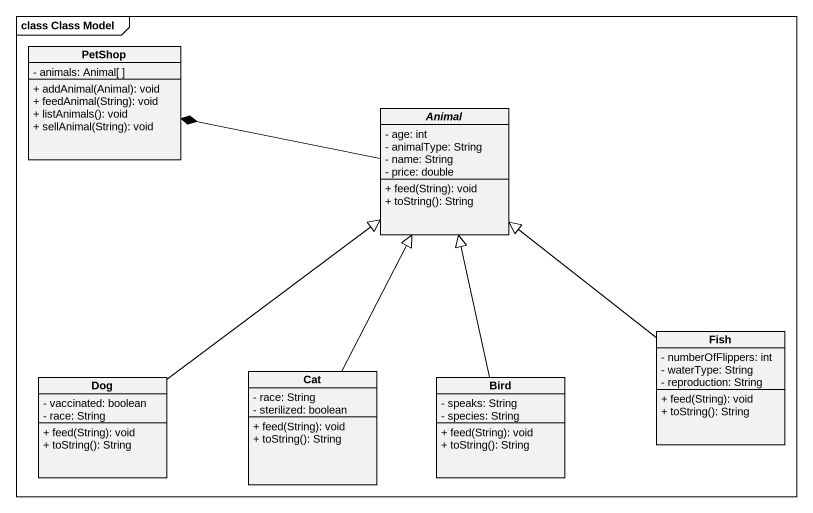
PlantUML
@startuml
mainframe class Class Model
hide circle
hide empty members
skinparam classAttributeIconSize 0
class PetShop {
  - animals: Animal[ ]
  + addAnimal(Animal): void
  + feedAnimal(String): void
  + listAnimals(): void
  + sellAnimal(String): void
}
abstract class Animal {
  - age: int
  - animalType: String
  - name: String
  - price: double
  + feed(String): void
  + toString(): String
}
class Fish {
  - numberOfFlippers: int
  - waterType: String
  - reproduction: String
  + feed(String): void
  + toString(): String
}
class Dog {
  - vaccinated: boolean
  - race: String
  + feed(String): void
  + toString(): String
}
class Cat {
  - race: String
  - sterilized: boolean
  + feed(String): void
  + toString(): String
}
class Bird {
  - speaks: String
  - species: String
  + feed(String): void
  + toString(): String
}
Animal -left-* PetShop
Fish -up-|> Animal
Dog -up-|> Animal
Cat -up-|> Animal
Bird -up-|> Animal
@enduml
